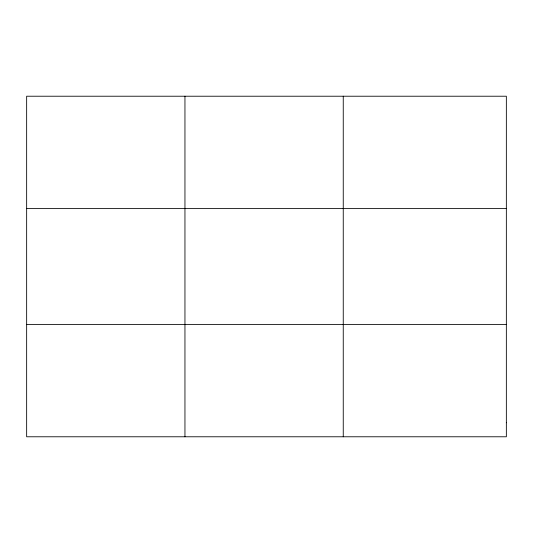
<?xml version="1.0" encoding="UTF-8"?>
<svg xmlns="http://www.w3.org/2000/svg" width="533" height="533" viewBox="0 0 533 533"><rect width="100%" height="100%" fill="white"/><g stroke="black" fill="none" stroke-linecap="round" stroke-linejoin="round"><path stroke-width="0.8" d="M184.951 436.78L184.951 96.22M343.252 436.78L343.252 96.22M26.65 208.603L506.35 208.603M26.65 324.397L506.35 324.397M506.35 422.729L506.35 436.78L26.65 436.78L26.65 96.22L506.35 96.22L506.35 422.729"/></g></svg>
